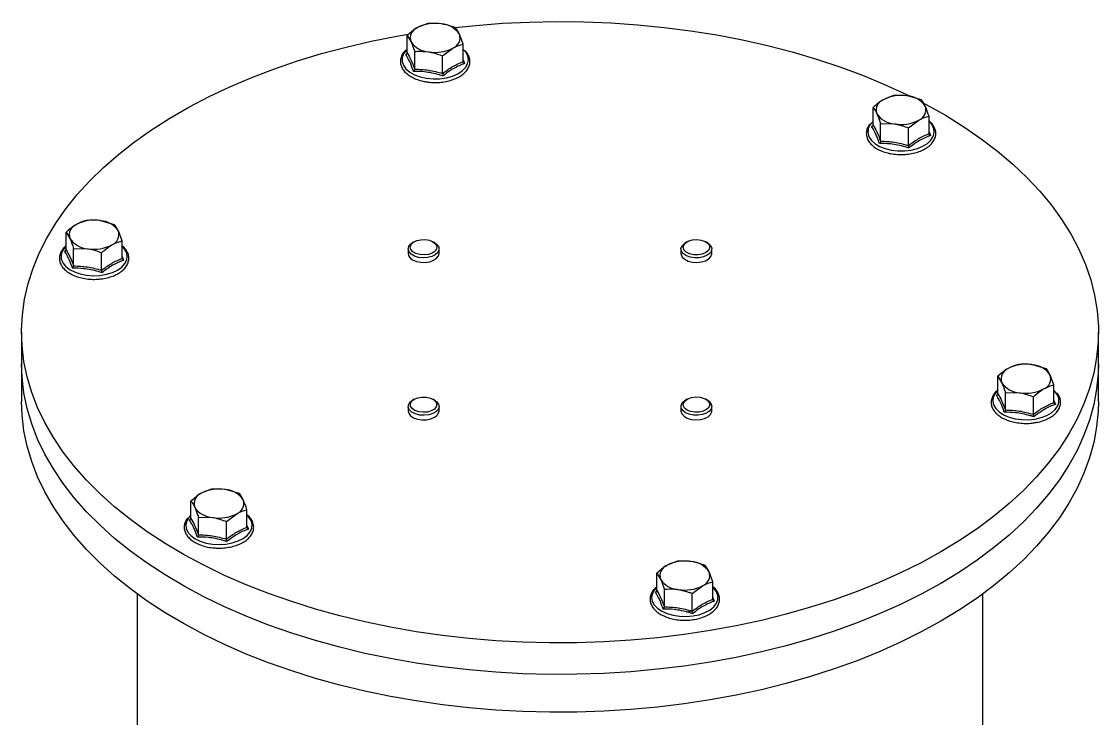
# Model space of a CAD drawing. Header units: millimetres. Extents: x 2 to 418, y 2 to 295.
# Drawn here: x 203.45 to 218.96, y 240.69 to 250.73 of the extents above; entities that cross this region are included whole.
import ezdxf

# ---------------------------------------------------------------- set-up
doc = ezdxf.new("R2010")
doc.units = ezdxf.units.MM

msp = doc.modelspace()

# ---------------------------------------------------------------- linework, layer by layer
at = {"color": 7, "linetype": 'Continuous', "lineweight": 25}
for p, q in [((209.2992, 250.6956), (209.1518, 250.6368)), ((209.0044, 250.5254), (209.0584, 250.4354)), ((209.0044, 250.2721), (209.0044, 250.5254)), ((209.8099, 250.4007), (209.756, 250.5433)), ((208.9826, 250.2519), (209.0034, 250.2676)), ((209.1123, 250.0396), (209.1123, 250.2928)), ((209.5151, 250.2305), (209.6625, 250.342)), ((209.8099, 250.1475), (209.8099, 250.4007)), ((209.5151, 249.9773), (209.5151, 250.2305)), ((209.2714, 249.858), (209.2813, 249.856)), ((216.0071, 249.658), (215.8596, 249.5992)), ((216.4098, 249.5957), (216.2084, 249.6532)), ((215.7122, 249.2345), (215.7122, 249.4878)), ((216.5178, 249.1099), (216.5178, 249.3632)), ((215.6904, 249.2143), (215.7112, 249.23)), ((215.8201, 249.2552), (216.0215, 249.2504)), ((215.8201, 249.002), (215.8201, 249.2552)), ((216.2229, 249.1929), (216.3703, 249.3044)), ((216.2229, 248.9397), (216.2229, 249.1929)), ((204.7915, 247.7985), (204.5902, 247.856)), ((204.0939, 247.6906), (204.1479, 247.6007)), ((204.0939, 247.4374), (204.0939, 247.6906)), ((204.8995, 247.566), (204.8455, 247.7086)), ((204.8995, 247.3128), (204.8995, 247.566)), ((209.105, 247.5524), (209.0832, 247.5398)), ((209.3975, 247.5398), (209.3757, 247.5524)), ((213.0333, 247.5524), (213.0115, 247.5398)), ((213.3259, 247.5398), (213.3041, 247.5524)), ((204.0721, 247.4171), (204.0929, 247.4329)), ((204.2019, 247.4581), (204.4032, 247.4533)), ((204.2019, 247.2049), (204.2019, 247.4581)), ((204.6046, 247.1426), (204.6046, 247.3958)), ((209.0181, 247.4491), (209.0181, 247.3835)), ((209.4626, 247.3835), (209.4626, 247.4491)), ((212.9465, 247.4491), (212.9465, 247.3835)), ((213.3909, 247.3835), (213.3909, 247.4491)), ((203.4517, 246.2496), (203.4517, 245.796)), ((218.9573, 245.796), (218.9573, 246.2496)), ((203.4517, 245.796), (203.4517, 245.2516)), ((218.2072, 245.7233), (218.0058, 245.7808)), ((218.9573, 245.2516), (218.9573, 245.796)), ((217.5096, 245.6154), (217.5635, 245.5255)), ((217.5096, 245.3622), (217.5096, 245.6154)), ((218.3151, 245.4908), (218.2611, 245.6334)), ((218.3151, 245.2376), (218.3151, 245.4908)), ((217.4878, 245.3419), (217.5086, 245.3577)), ((217.6175, 245.3829), (217.8189, 245.3781)), ((217.6175, 245.1297), (217.6175, 245.3829)), ((218.0203, 245.0674), (218.0203, 245.3206)), ((209.0181, 245.1813), (209.0181, 245.1157)), ((209.105, 245.2846), (209.0832, 245.272)), ((209.3975, 245.272), (209.3757, 245.2846)), ((209.4626, 245.1157), (209.4626, 245.1813)), ((212.9465, 245.1813), (212.9465, 245.1157)), ((213.0333, 245.2846), (213.0115, 245.272)), ((213.3259, 245.272), (213.3041, 245.2846)), ((213.3909, 245.1157), (213.3909, 245.1813)), ((206.1861, 243.9885), (206.0387, 243.9297)), ((206.5889, 243.9262), (206.3875, 243.9837)), ((205.8913, 243.565), (205.8913, 243.8183)), ((205.8913, 243.6163), (205.8691, 243.5941)), ((206.402, 243.5234), (206.5494, 243.6349)), ((206.6968, 243.4404), (206.6968, 243.6937)), ((205.8695, 243.5448), (205.8903, 243.5605)), ((205.9992, 243.5857), (206.2006, 243.5809)), ((205.9992, 243.3325), (205.9992, 243.5857)), ((206.402, 243.2702), (206.402, 243.5234)), ((212.894, 242.9509), (212.7465, 242.8921)), ((212.5991, 242.7807), (212.6531, 242.6908)), ((212.5991, 242.5274), (212.5991, 242.7807)), ((213.4046, 242.6561), (213.3507, 242.7987)), ((212.5773, 242.5072), (212.5981, 242.523)), ((212.707, 242.2949), (212.707, 242.5482)), ((213.1098, 242.4859), (213.2572, 242.5973)), ((213.4046, 242.4028), (213.4046, 242.6561)), ((205.1184, 242.4791), (205.1184, 207.4552)), ((213.1098, 242.2326), (213.1098, 242.4859)), ((217.2906, 207.4639), (217.2906, 242.4791))]:
    msp.add_line(p, q, dxfattribs=at)
at = {"color": 8, "linetype": 'Continuous', "lineweight": 25}
for p, q in [((209.8099, 250.1746), (209.8317, 250.1205)), ((216.5178, 249.137), (216.5396, 249.0829)), ((204.8995, 247.3398), (204.9213, 247.2858)), ((218.3151, 245.2646), (218.3369, 245.2106)), ((206.6968, 243.4675), (206.7186, 243.4134)), ((213.4046, 242.4299), (213.4264, 242.3758))]:
    msp.add_line(p, q, dxfattribs=at)
at = {"color": 7, "linetype": 'Continuous', "lineweight": 25, "flags": 128}
for points in [[(209.6942, 250.6394), (209.9917, 250.6701), (210.378, 250.6997), (210.7663, 250.718), (211.1558, 250.7251), (211.5454, 250.7209), (211.9341, 250.7053), (212.321, 250.6785), (212.7051, 250.6406), (213.0853, 250.5915), (213.4609, 250.5314), (213.8307, 250.4606), (214.1939, 250.3791), (214.5495, 250.2872), (214.8967, 250.1851), (215.2345, 250.073), (215.5622, 249.9513), (215.8789, 249.8202), (216.1838, 249.6801), (216.2569, 249.6443)], [(216.6866, 243.0849), (216.4042, 242.9299), (216.1087, 242.7832), (215.8008, 242.6454), (215.4813, 242.5166), (215.151, 242.3973), (214.8107, 242.2877), (214.4614, 242.1881), (214.1037, 242.0987), (213.7388, 242.0199), (213.3675, 241.9517), (212.9907, 241.8944), (212.6094, 241.8481), (212.2245, 241.8129), (211.8371, 241.7889), (211.448, 241.7762), (211.0584, 241.7748), (210.6691, 241.7847), (210.2812, 241.8059), (209.8956, 241.8383), (209.5133, 241.8818), (209.1353, 241.9364), (208.7625, 242.0018), (208.3959, 242.078), (208.0364, 242.1648), (207.6848, 242.2618), (207.3422, 242.369), (207.0093, 242.4859), (206.6871, 242.6123), (206.3762, 242.7479), (206.0775, 242.8924), (205.7918, 243.0454), (205.5198, 243.2064), (205.2621, 243.3751), (205.0194, 243.5511), (204.7923, 243.734), (204.5815, 243.9231), (204.3874, 244.1182), (204.2105, 244.3186), (204.0512, 244.5239), (203.9101, 244.7336), (203.7873, 244.947), (203.6833, 245.1638), (203.5983, 245.3834), (203.5326, 245.6051), (203.4861, 245.8284), (203.4592, 246.0528), (203.4519, 246.2777), (203.4641, 246.5026), (203.4959, 246.7267), (203.5472, 246.9497), (203.6178, 247.171), (203.7076, 247.3899), (203.8163, 247.6059), (203.9437, 247.8184), (204.0894, 248.0271), (204.2531, 248.2312), (204.4343, 248.4303), (204.6327, 248.6239), (204.8476, 248.8116), (205.0786, 248.9927), (205.3251, 249.1669), (205.5864, 249.3338), (205.862, 249.4928), (206.151, 249.6437), (206.4528, 249.786), (206.7666, 249.9194), (207.0916, 250.0435), (207.427, 250.158), (207.7719, 250.2626), (208.1255, 250.3571), (208.4869, 250.4412), (208.8552, 250.5147), (209.0195, 250.5438)], [(216.4497, 249.5454), (216.476, 249.5313), (216.755, 249.3743), (217.02, 249.2094), (217.2702, 249.0369), (217.5052, 248.8575), (217.7242, 248.6714), (217.9267, 248.4793), (218.1123, 248.2815), (218.2804, 248.0785), (218.4307, 247.871), (218.5627, 247.6594), (218.6761, 247.4441), (218.7706, 247.2259), (218.846, 247.0052), (218.9021, 246.7826), (218.9388, 246.5587), (218.9559, 246.334), (218.9535, 246.109), (218.9314, 245.8844), (218.8899, 245.6608), (218.829, 245.4386), (218.7487, 245.2185), (218.6495, 245.001), (218.5314, 244.7866), (218.3948, 244.5759), (218.24, 244.3695), (218.0675, 244.1678), (217.8777, 243.9713), (217.6709, 243.7807), (217.4479, 243.5962), (217.2091, 243.4185), (216.9551, 243.2479), (216.6866, 243.0849)], [(215.7122, 249.2858), (215.7072, 249.2811), (215.6769, 249.2477)], [(209.3975, 247.5398), (209.4368, 247.509), (209.4587, 247.4729), (209.4612, 247.4347), (209.444, 247.3978), (209.4088, 247.3654), (209.3586, 247.3405), (209.2979, 247.3252), (209.232, 247.3209), (209.1669, 247.328), (209.1084, 247.3459), (209.0615, 247.3729), (209.0306, 247.4067), (209.0183, 247.4443), (209.0257, 247.4823), (209.0522, 247.5173), (209.0832, 247.5398)], [(209.3757, 247.5524), (209.4123, 247.5228), (209.4303, 247.4879), (209.4277, 247.4516), (209.4048, 247.4177), (209.364, 247.3899), (209.3099, 247.3713), (209.2482, 247.3638), (209.1857, 247.3683), (209.1291, 247.3843), (209.0846, 247.41), (209.0569, 247.4427), (209.0491, 247.4788), (209.062, 247.5144), (209.0943, 247.5456), (209.1424, 247.5692), (209.2011, 247.5824), (209.264, 247.5839), (209.3244, 247.5735), (209.3757, 247.5524)], [(213.3258, 247.3584), (213.2725, 247.3357), (213.21, 247.323), (213.1438, 247.3216), (213.0798, 247.3315), (213.0238, 247.3518), (212.9805, 247.3808), (212.9541, 247.4159), (212.9466, 247.4539), (212.959, 247.4914), (212.9899, 247.5253), (213.0115, 247.5398)], [(213.3041, 247.3961), (213.2528, 247.375), (213.1924, 247.3646), (213.1294, 247.3661), (213.0707, 247.3793), (213.0226, 247.4028), (212.9904, 247.4341), (212.9775, 247.4697), (212.9852, 247.5058), (213.0129, 247.5384), (213.0575, 247.5642), (213.1141, 247.5801), (213.1766, 247.5846), (213.2383, 247.5772), (213.2924, 247.5586), (213.3331, 247.5308), (213.356, 247.4969), (213.3587, 247.4606), (213.3407, 247.4257), (213.3041, 247.3961)], [(213.3259, 247.5398), (213.3371, 247.5328), (213.3724, 247.5004), (213.3895, 247.4634), (213.3871, 247.4252), (213.3652, 247.3891), (213.3258, 247.3584)], [(209.0832, 247.2928), (209.1365, 247.2701), (209.199, 247.2575), (209.2652, 247.256), (209.3292, 247.2659), (209.3853, 247.2863), (209.4285, 247.3153), (209.455, 247.3503), (209.4626, 247.3835)], [(212.9465, 247.3835), (212.9479, 247.3691), (212.965, 247.3322), (213.0003, 247.2998), (213.0505, 247.2749), (213.1112, 247.2596), (213.177, 247.2553), (213.2421, 247.2624), (213.3007, 247.2803), (213.3475, 247.3073), (213.3785, 247.3411), (213.3908, 247.3787), (213.3909, 247.3835)], [(216.6866, 242.6313), (216.4042, 242.4762), (216.1087, 242.3296), (215.8008, 242.1917), (215.4813, 242.063), (215.151, 241.9436), (214.8107, 241.834), (214.4614, 241.7344), (214.1037, 241.6451), (213.7388, 241.5663), (213.3675, 241.4981), (212.9907, 241.4408), (212.6094, 241.3945), (212.2245, 241.3593), (211.8371, 241.3353), (211.448, 241.3226), (211.0584, 241.3212), (210.6691, 241.3311), (210.2812, 241.3522), (209.8956, 241.3846), (209.5133, 241.4282), (209.1353, 241.4827), (208.7625, 241.5482), (208.3959, 241.6244), (208.0364, 241.7111), (207.6848, 241.8082), (207.3422, 241.9153), (207.0093, 242.0323), (206.6871, 242.1587), (206.3762, 242.2943), (206.0775, 242.4388), (205.7918, 242.5917), (205.5198, 242.7528), (205.2621, 242.9215), (205.0194, 243.0975), (204.7923, 243.2803), (204.5815, 243.4695), (204.3874, 243.6645), (204.2105, 243.865), (204.0512, 244.0703), (203.9101, 244.2799), (203.7873, 244.4934), (203.6833, 244.7102), (203.5983, 244.9297), (203.5326, 245.1514), (203.4861, 245.3748), (203.4592, 245.5992), (203.4517, 245.796)], [(216.6866, 242.6313), (216.4042, 242.4762), (216.1087, 242.3296), (215.8008, 242.1917), (215.4813, 242.063), (215.151, 241.9436), (214.8107, 241.834), (214.4614, 241.7344), (214.1037, 241.6451), (213.7388, 241.5663), (213.3675, 241.4981), (212.9907, 241.4408), (212.6094, 241.3945), (212.2245, 241.3593), (211.8371, 241.3353), (211.448, 241.3226), (211.0584, 241.3212), (210.6691, 241.3311), (210.2812, 241.3522), (209.8956, 241.3846), (209.5133, 241.4282), (209.1353, 241.4827), (208.7625, 241.5482), (208.3959, 241.6244), (208.0364, 241.7111), (207.6848, 241.8082), (207.3422, 241.9153), (207.0093, 242.0323), (206.6871, 242.1587), (206.3762, 242.2943), (206.0775, 242.4388), (205.7918, 242.5917), (205.5198, 242.7528), (205.2621, 242.9215), (205.0194, 243.0975), (204.7923, 243.2803), (204.5815, 243.4695), (204.3874, 243.6645), (204.2105, 243.865), (204.0512, 244.0703), (203.9101, 244.2799), (203.7873, 244.4934), (203.6833, 244.7102), (203.5983, 244.9297), (203.5326, 245.1514), (203.4861, 245.3748), (203.4592, 245.5992), (203.4517, 245.796)], [(218.9573, 245.796), (218.9535, 245.6554), (218.9314, 245.4308), (218.8899, 245.2071), (218.829, 244.985), (218.7487, 244.7648), (218.6495, 244.5473), (218.5314, 244.333), (218.3948, 244.1223), (218.24, 243.9158), (218.0675, 243.7141), (217.8777, 243.5177), (217.6709, 243.327), (217.4479, 243.1426), (217.2091, 242.9648), (216.9551, 242.7943), (216.6866, 242.6313)], [(218.9573, 245.796), (218.9535, 245.6554), (218.9314, 245.4308), (218.8899, 245.2071), (218.829, 244.985), (218.7487, 244.7648), (218.6495, 244.5473), (218.5314, 244.333), (218.3948, 244.1223), (218.24, 243.9158), (218.0675, 243.7141), (217.8777, 243.5177), (217.6709, 243.327), (217.4479, 243.1426), (217.2091, 242.9648), (216.9551, 242.7943), (216.6866, 242.6313)], [(209.105, 245.2846), (209.1563, 245.3057), (209.2167, 245.3161), (209.2796, 245.3146), (209.3383, 245.3014), (209.3864, 245.2778), (209.4187, 245.2466), (209.4316, 245.211), (209.4238, 245.1749), (209.3961, 245.1422), (209.3516, 245.1165), (209.295, 245.1005), (209.2324, 245.096), (209.1708, 245.1035), (209.1166, 245.1221), (209.0759, 245.1499), (209.053, 245.1838), (209.0504, 245.2201), (209.0684, 245.255), (209.105, 245.2846)], [(213.0334, 245.1283), (212.9967, 245.1579), (212.9788, 245.1928), (212.9814, 245.2291), (213.0043, 245.263), (213.045, 245.2908), (213.0991, 245.3094), (213.1608, 245.3168), (213.2233, 245.3123), (213.2799, 245.2964), (213.3245, 245.2706), (213.3522, 245.238), (213.36, 245.2019), (213.347, 245.1663), (213.3148, 245.135), (213.2667, 245.1115), (213.208, 245.0983), (213.145, 245.0968), (213.0846, 245.1072), (213.0334, 245.1283)], [(218.3363, 245.3923), (218.3243, 245.4048), (218.3151, 245.4135)], [(216.6866, 242.0869), (216.4042, 241.9319), (216.1087, 241.7853), (215.8008, 241.6474), (215.4813, 241.5186), (215.151, 241.3993), (214.8107, 241.2897), (214.4614, 241.1901), (214.1037, 241.1008), (213.7388, 241.0219), (213.3675, 240.9537), (212.9907, 240.8964), (212.6094, 240.8501), (212.2245, 240.8149), (211.8371, 240.7909), (211.448, 240.7782), (211.0584, 240.7768), (210.6691, 240.7867), (210.2812, 240.8079), (209.8956, 240.8403), (209.5133, 240.8838), (209.1353, 240.9384), (208.7625, 241.0038), (208.3959, 241.08), (208.0364, 241.1668), (207.6848, 241.2638), (207.3422, 241.371), (207.0093, 241.4879), (206.6871, 241.6143), (206.3762, 241.75), (206.0775, 241.8944), (205.7918, 242.0474), (205.5198, 242.2084), (205.2621, 242.3772), (205.0194, 242.5531), (204.7923, 242.736), (204.5815, 242.9251), (204.3874, 243.1202), (204.2105, 243.3206), (204.0512, 243.5259), (203.9101, 243.7356), (203.7873, 243.9491), (203.6833, 244.1658), (203.5983, 244.3854), (203.5326, 244.6071), (203.4861, 244.8304), (203.4592, 245.0548), (203.4517, 245.2516)], [(209.3975, 245.272), (209.4285, 245.2495), (209.455, 245.2145), (209.4624, 245.1765), (209.4501, 245.1389), (209.4191, 245.1051), (209.3723, 245.0781), (209.3137, 245.0602), (209.2486, 245.0531), (209.1828, 245.0574), (209.1221, 245.0727), (209.0719, 245.0976), (209.0367, 245.13), (209.0195, 245.1669), (209.022, 245.2051), (209.0439, 245.2412), (209.0832, 245.272), (209.0832, 245.272)], [(213.0116, 245.0906), (212.9722, 245.1213), (212.9504, 245.1574), (212.9479, 245.1956), (212.965, 245.2326), (213.0003, 245.265), (213.0115, 245.272)], [(213.3259, 245.272), (213.3475, 245.2575), (213.3785, 245.2236), (213.3908, 245.1861), (213.3834, 245.1481), (213.3569, 245.113), (213.3137, 245.084), (213.2576, 245.0637), (213.1936, 245.0538), (213.1274, 245.0552), (213.0649, 245.0679), (213.0116, 245.0906)], [(218.9573, 245.2516), (218.9535, 245.111), (218.9314, 244.8864), (218.8899, 244.6628), (218.829, 244.4406), (218.7487, 244.2205), (218.6495, 244.003), (218.5314, 243.7886), (218.3948, 243.5779), (218.24, 243.3715), (218.0675, 243.1698), (217.8777, 242.9734), (217.6709, 242.7827), (217.4479, 242.5982), (217.2091, 242.4205), (216.9551, 242.2499), (216.6866, 242.0869)], [(209.0181, 245.1157), (209.0257, 245.0825), (209.0522, 245.0475), (209.0954, 245.0185), (209.1515, 244.9981), (209.2155, 244.9882), (209.2816, 244.9897), (209.3442, 245.0023), (209.3975, 245.025)], [(212.9465, 245.1157), (212.9466, 245.1109), (212.959, 245.0733), (212.9899, 245.0395), (213.0367, 245.0125), (213.0953, 244.9946), (213.1604, 244.9875), (213.2262, 244.9918), (213.2869, 245.0071), (213.3371, 245.032), (213.3724, 245.0644), (213.3895, 245.1013), (213.3909, 245.1157)], [(213.1128, 242.2303), (213.0553, 242.2199), (213.0225, 242.2173)]]:
    msp.add_lwpolyline(points, dxfattribs=at)
at = {"color": 8, "linetype": 'Continuous', "lineweight": 25, "flags": 128}
for points in [[(209.0005, 250.3199), (208.9911, 250.3107), (208.9522, 250.2596), (208.932, 250.205), (208.9312, 250.1491), (208.9498, 250.0943), (208.9872, 250.0428), (209.0418, 249.9967), (209.1114, 249.9579), (209.193, 249.928), (209.2834, 249.9082)], [(209.2834, 249.9082), (209.3789, 249.8992), (209.4756, 249.9016), (209.5694, 249.9151), (209.6566, 249.9393), (209.7336, 249.9731), (209.7972, 250.0152), (209.8449, 250.0638), (209.8746, 250.1169), (209.8852, 250.1724), (209.8762, 250.228), (209.8481, 250.2814), (209.8122, 250.3213)], [(215.6532, 249.0657), (215.6876, 249.0135), (215.7394, 248.9664), (215.8067, 248.9262), (215.8865, 248.8947), (215.9757, 248.8731), (216.0706, 248.8624), (216.1674, 248.8628), (216.2619, 248.8745), (216.3505, 248.897), (216.4294, 248.9293), (216.4955, 248.9701), (216.546, 249.0177), (216.5788, 249.0702), (216.5926, 249.1255), (216.5869, 249.1812), (216.5619, 249.2352), (216.5185, 249.2851), (216.5178, 249.2858)], [(204.0939, 247.4887), (204.073, 247.4678), (204.0371, 247.4159), (204.02, 247.3609), (204.0225, 247.3051), (204.0443, 247.2507), (204.0847, 247.2), (204.142, 247.155), (204.2137, 247.1175), (204.2971, 247.0892), (204.3886, 247.0711), (204.4846, 247.0641), (204.581, 247.0683), (204.674, 247.0837), (204.7598, 247.1096), (204.8347, 247.1448)], [(204.8347, 247.1448), (204.8959, 247.1881), (204.9407, 247.2376), (204.9673, 247.2913), (204.9746, 247.347), (204.9624, 247.4024), (204.9311, 247.4552), (204.8995, 247.4887)], [(217.5096, 245.4135), (217.4684, 245.3672), (217.4418, 245.3135), (217.4344, 245.2578), (217.4466, 245.2024), (217.4779, 245.1496), (217.527, 245.1015), (217.5918, 245.06), (217.6698, 245.027), (217.7577, 245.0037), (217.8519, 244.991), (217.9486, 244.9896), (218.0439, 244.9995), (218.1337, 245.0202), (218.2144, 245.0509), (218.2828, 245.0904), (218.3361, 245.137), (218.372, 245.1889), (218.389, 245.2439), (218.3866, 245.2997), (218.3647, 245.3541), (218.3363, 245.3923)], [(205.8691, 243.5941), (205.8631, 243.5871), (205.8303, 243.5346), (205.8164, 243.4793), (205.8221, 243.4236), (205.8472, 243.3696), (205.8905, 243.3197), (205.9504, 243.2758), (206.0243, 243.2398), (206.1092, 243.2131), (206.2018, 243.1969), (206.2981, 243.1917), (206.3942, 243.1978), (206.4863, 243.215), (206.5705, 243.2425), (206.6433, 243.2792), (206.7019, 243.3236), (206.7438, 243.374), (206.7672, 243.4282), (206.7713, 243.484), (206.7558, 243.5391), (206.7558, 243.5391)], [(206.7558, 243.5391), (206.7215, 243.5913), (206.6968, 243.6163)], [(212.5991, 242.5787), (212.5642, 242.541), (212.5344, 242.4879), (212.5238, 242.4324), (212.5328, 242.3768), (212.561, 242.3234), (212.6072, 242.2743), (212.6696, 242.2316), (212.7456, 242.1971), (212.8321, 242.1721), (212.9255, 242.1576), (213.0221, 242.1543), (213.1178, 242.1623), (213.2088, 242.1813), (213.2913, 242.2104), (213.362, 242.2485), (213.4179, 242.2941), (213.4568, 242.3452), (213.4771, 242.3998), (213.4779, 242.4557), (213.4592, 242.5104), (213.4218, 242.5619), (213.4046, 242.5787)]]:
    msp.add_lwpolyline(points, dxfattribs=at)
at = {"color": 7, "linetype": 'Continuous', "lineweight": 25}
for centre, radius, start, end in [((209.208, 250.4883), 0.1588, 110.74208, 199.461), ((209.4066, 250.1445), 0.5543, 80.2289, 117.35717), ((209.4809, 250.3617), 0.3297, 33.43888, 86.5665), ((209.3334, 250.6171), 0.3297, 213.43888, 266.5665), ((209.6063, 250.4904), 0.1588, 290.74208, 19.461), ((209.4078, 250.8343), 0.5543, 260.2289, 297.35717), ((216.1144, 249.1069), 0.5543, 80.2289, 117.35717), ((216.1887, 249.3241), 0.3297, 33.43888, 86.5665), ((215.9159, 249.4507), 0.1588, 110.74208, 199.461), ((216.3141, 249.4529), 0.1588, 290.74208, 19.461), ((216.0413, 249.5795), 0.3297, 213.43888, 266.5665), ((216.1156, 249.7967), 0.5543, 260.2289, 297.35717), ((204.2976, 247.6536), 0.1588, 110.74208, 199.461), ((204.4961, 247.3097), 0.5543, 80.2289, 117.35717), ((204.5704, 247.5269), 0.3297, 33.43888, 86.5665), ((204.6958, 247.6557), 0.1588, 290.74208, 19.461), ((204.423, 247.7823), 0.3297, 213.43888, 266.5665), ((204.4973, 247.9996), 0.5543, 260.2289, 297.35717), ((209.1266, 247.3927), 0.1089, 184.82564, 246.4945), ((217.9117, 245.2345), 0.5543, 80.2289, 117.35717), ((217.9861, 245.4518), 0.3297, 33.43888, 86.5665), ((217.7132, 245.5784), 0.1588, 110.74208, 199.461), ((218.1115, 245.5805), 0.1588, 290.74208, 19.461), ((217.8386, 245.7072), 0.3297, 213.43888, 266.5665), ((217.913, 245.9244), 0.5543, 260.2289, 297.35717), ((209.354, 245.1249), 0.1089, 293.5055, 355.17436), ((206.0949, 243.7812), 0.1588, 110.74208, 199.461), ((206.2934, 243.4374), 0.5543, 80.2289, 117.35717), ((206.3678, 243.6546), 0.3297, 33.43888, 86.5665), ((206.4932, 243.7834), 0.1588, 290.74208, 19.461), ((206.2203, 243.91), 0.3297, 213.43888, 266.5665), ((206.2947, 244.1272), 0.5543, 260.2289, 297.35717), ((212.8028, 242.7436), 0.1588, 110.74208, 199.461), ((213.0013, 242.3998), 0.5543, 80.2289, 117.35717), ((213.0756, 242.617), 0.3297, 33.43888, 86.5665), ((212.9282, 242.8724), 0.3297, 213.43888, 266.5665), ((213.201, 242.7458), 0.1588, 290.74208, 19.461), ((213.0025, 243.0896), 0.5543, 260.2289, 297.35717)]:
    msp.add_arc(centre, radius, start, end, dxfattribs=at)
at = {"color": 8, "linetype": 'Continuous', "lineweight": 25}
msp.add_arc((215.812, 249.1375), 0.1743, 140.80552, 204.3417, dxfattribs=at)
at = {"color": 7, "linetype": 'Continuous', "lineweight": 25}
for points, knots in [([(209.1518, 250.6368), (209.1483, 250.6347), (209.0985, 250.6056), (209.0498, 250.564), (209.0044, 250.5254)], [0, 0, 0, 0, 0.0702148, 1, 1, 1, 1]), ([(209.5006, 250.6907), (209.4477, 250.6957), (209.3795, 250.7021), (209.3139, 250.6968), (209.2992, 250.6956)], [0, 0, 0, 0, 0.7762867, 1, 1, 1, 1]), ([(209.702, 250.6333), (209.6517, 250.6517), (209.5853, 250.676), (209.5171, 250.6879), (209.5006, 250.6907)], [0, 0, 0, 0, 0.75814858, 1, 1, 1, 1]), ([(209.756, 250.5433), (209.7547, 250.5461), (209.7365, 250.585), (209.7186, 250.61), (209.702, 250.6333)], [0, 0, 0, 0, 0.0702148, 1, 1, 1, 1]), ([(209.0584, 250.4354), (209.0596, 250.4326), (209.0779, 250.393), (209.0957, 250.3411), (209.1123, 250.2928)], [0, 0, 0, 0, 0.07021477, 1, 1, 1, 1]), ([(208.9828, 250.3094), (208.9801, 250.3072), (208.9584, 250.2894), (208.9325, 250.2496), (208.9086, 250.192), (208.9049, 250.1324), (208.919, 250.0751), (208.9495, 250.0216), (208.9955, 249.9728), (209.0561, 249.9299), (209.1294, 249.8946), (209.2026, 249.8706), (209.252, 249.8615), (209.2714, 249.858)], [0, 0, 0, 0, 0.0152285, 0.1204015, 0.223703, 0.3238568, 0.4220147, 0.5203178, 0.6208977, 0.7239043, 0.8281275, 0.9324802, 1, 1, 1, 1]), ([(208.9826, 250.2519), (208.9827, 250.2519), (208.9858, 250.2524), (208.9918, 250.2541), (208.9987, 250.2586), (209.0034, 250.2648), (209.0041, 250.2697), (209.0044, 250.2721)], [0, 0, 0, 0, 0.0067129, 0.2676791, 0.5286892, 0.7638601, 1, 1, 1, 1]), ([(209.0044, 250.2721), (209.0221, 250.2417), (209.0581, 250.1798), (209.094, 250.0868), (209.1123, 250.0396)], [0, 0, 0, 0, 0.4922071, 1, 1, 1, 1]), ([(209.1123, 250.2928), (209.127, 250.294), (209.1926, 250.2994), (209.2608, 250.293), (209.3137, 250.288)], [0, 0, 0, 0, 0.2237133, 1, 1, 1, 1]), ([(209.3137, 250.288), (209.3302, 250.2852), (209.3983, 250.2733), (209.4647, 250.249), (209.5151, 250.2305)], [0, 0, 0, 0, 0.2418514, 1, 1, 1, 1]), ([(209.4099, 249.8471), (209.4143, 249.8469), (209.4497, 249.8453), (209.5165, 249.8524), (209.6062, 249.8689), (209.6891, 249.8962), (209.7625, 249.9323), (209.8237, 249.9768), (209.8701, 250.0284), (209.8995, 250.0853), (209.9101, 250.1446), (209.9026, 250.2032), (209.8767, 250.2577), (209.8518, 250.2938), (209.8322, 250.3096), (209.8307, 250.3108)], [0, 0, 0, 0, 0.0125449, 0.1027919, 0.1931492, 0.2837407, 0.3746966, 0.4660753, 0.5575585, 0.6479708, 0.7358797, 0.8214251, 0.9064494, 0.9929058, 1, 1, 1, 1]), ([(209.6625, 250.342), (209.666, 250.344), (209.7158, 250.3723), (209.7646, 250.3871), (209.8099, 250.4007)], [0, 0, 0, 0, 0.0702148, 1, 1, 1, 1]), ([(209.0964, 250.0068), (209.0918, 250.0196), (209.0689, 250.0838), (209.0311, 250.1742), (208.997, 250.2288), (208.9826, 250.2519)], [0, 0, 0, 0, 0.1257521, 0.6310579, 1, 1, 1, 1]), ([(209.5151, 249.9773), (209.5635, 250.0129), (209.6617, 250.0853), (209.76, 250.1266), (209.8099, 250.1475)], [0, 0, 0, 0, 0.4922071, 1, 1, 1, 1]), ([(209.8317, 250.1205), (209.8187, 250.1157), (209.7534, 250.0918), (209.6479, 250.0389), (209.5586, 249.9701), (209.5209, 249.9411)], [0, 0, 0, 0, 0.1257521, 0.6310579, 1, 1, 1, 1]), ([(209.8099, 250.1475), (209.8103, 250.145), (209.8109, 250.1398), (209.8157, 250.1323), (209.8226, 250.1256), (209.8285, 250.122), (209.8317, 250.1205), (209.8317, 250.1205)], [0, 0, 0, 0, 0.2361399, 0.4713108, 0.7323209, 0.9932871, 1, 1, 1, 1]), ([(209.1123, 250.0396), (209.1121, 250.037), (209.1116, 250.0317), (209.1081, 250.0228), (209.1031, 250.0143), (209.0987, 250.0091), (209.0964, 250.0068), (209.0964, 250.0068)], [0, 0, 0, 0, 0.2361399, 0.4713108, 0.7323209, 0.9932871, 1, 1, 1, 1]), ([(209.5209, 249.9411), (209.5034, 249.9465), (209.4152, 249.9737), (209.2718, 250.0038), (209.1484, 250.0059), (209.0964, 250.0068)], [0, 0, 0, 0, 0.1257521, 0.6310579, 1, 1, 1, 1]), ([(209.1123, 250.0396), (209.1784, 250.0371), (209.3126, 250.032), (209.4469, 249.9957), (209.5151, 249.9773)], [0, 0, 0, 0, 0.4922071, 1, 1, 1, 1]), ([(209.5151, 249.9773), (209.5152, 249.9746), (209.5153, 249.9692), (209.5166, 249.9596), (209.5185, 249.95), (209.5201, 249.9439), (209.5209, 249.9412), (209.5209, 249.9411)], [0, 0, 0, 0, 0.23613995, 0.47131079, 0.73232089, 0.99328712, 1, 1, 1, 1]), ([(209.2813, 249.856), (209.2973, 249.8537), (209.3395, 249.8478), (209.383, 249.8473), (209.4099, 249.8471)], [0, 0, 0, 0, 0.3800676, 1, 1, 1, 1]), ([(216.2084, 249.6532), (216.2037, 249.6539), (216.1357, 249.664), (216.069, 249.6609), (216.0071, 249.658)], [0, 0, 0, 0, 0.0702148, 1, 1, 1, 1]), ([(215.8596, 249.5992), (215.8561, 249.5972), (215.8064, 249.568), (215.7576, 249.5264), (215.7122, 249.4878)], [0, 0, 0, 0, 0.0702148, 1, 1, 1, 1]), ([(215.7122, 249.4878), (215.7161, 249.4828), (215.7337, 249.4604), (215.752, 249.4252), (215.7662, 249.3978)], [0, 0, 0, 0, 0.22371328, 1, 1, 1, 1]), ([(216.4638, 249.5058), (216.4496, 249.5331), (216.4313, 249.5683), (216.4138, 249.5907), (216.4098, 249.5957)], [0, 0, 0, 0, 0.7762867, 1, 1, 1, 1]), ([(216.5178, 249.3632), (216.5043, 249.4029), (216.4865, 249.4553), (216.4682, 249.4959), (216.4638, 249.5058)], [0, 0, 0, 0, 0.75814858, 1, 1, 1, 1]), ([(215.7662, 249.3978), (215.7706, 249.388), (215.7889, 249.3474), (215.8066, 249.295), (215.8201, 249.2552)], [0, 0, 0, 0, 0.2418514, 1, 1, 1, 1]), ([(216.3703, 249.3044), (216.3738, 249.3064), (216.4236, 249.3347), (216.4724, 249.3495), (216.5178, 249.3632)], [0, 0, 0, 0, 0.0702148, 1, 1, 1, 1]), ([(215.6676, 249.2467), (215.6653, 249.2443), (215.6466, 249.2254), (215.6269, 249.1841), (215.6121, 249.1254), (215.617, 249.0722), (215.6318, 249.0299), (215.6546, 248.9892), (215.6913, 248.946), (215.7488, 248.9015), (215.8194, 248.8643), (215.9006, 248.8356), (215.9893, 248.8166), (216.0824, 248.8077), (216.1765, 248.8093), (216.2685, 248.8214), (216.3553, 248.8434), (216.434, 248.875), (216.5018, 248.9154), (216.5561, 248.9635), (216.5945, 249.018), (216.6149, 249.0765), (216.6164, 249.1358), (216.6004, 249.1929), (216.5666, 249.2452), (216.5381, 249.2787), (216.5178, 249.2924), (216.5178, 249.2924)], [0, 0, 0, 0, 0.0064607, 0.0519347, 0.0962404, 0.1392676, 0.1692753, 0.193743, 0.2375927, 0.2822097, 0.3274927, 0.3729168, 0.4182663, 0.4635402, 0.5087865, 0.5540647, 0.5994244, 0.6449348, 0.6906505, 0.7365539, 0.7822634, 0.8270582, 0.8704777, 0.9131702, 0.9560371, 0.9999603, 1, 1, 1, 1]), ([(215.7122, 249.2345), (215.7119, 249.2321), (215.7112, 249.2272), (215.7065, 249.2211), (215.6996, 249.2165), (215.6936, 249.2148), (215.6905, 249.2143), (215.6904, 249.2143)], [0, 0, 0, 0, 0.23613995, 0.47131079, 0.73232089, 0.99328712, 1, 1, 1, 1]), ([(215.8042, 248.9692), (215.7996, 248.982), (215.7767, 249.0462), (215.7389, 249.1366), (215.7048, 249.1912), (215.6904, 249.2143)], [0, 0, 0, 0, 0.1257521, 0.6310579, 1, 1, 1, 1]), ([(215.7122, 249.2345), (215.7299, 249.2041), (215.7659, 249.1422), (215.8019, 249.0492), (215.8201, 249.002)], [0, 0, 0, 0, 0.4922071, 1, 1, 1, 1]), ([(216.0215, 249.2504), (216.0263, 249.2497), (216.0943, 249.2388), (216.1609, 249.215), (216.2229, 249.1929)], [0, 0, 0, 0, 0.07021477, 1, 1, 1, 1]), ([(216.2229, 248.9397), (216.2713, 248.9753), (216.3695, 249.0477), (216.4678, 249.089), (216.5178, 249.1099)], [0, 0, 0, 0, 0.4922071, 1, 1, 1, 1]), ([(216.5396, 249.0829), (216.5265, 249.0781), (216.4612, 249.0542), (216.3557, 249.0013), (216.2664, 248.9325), (216.2287, 248.9035)], [0, 0, 0, 0, 0.1257521, 0.6310579, 1, 1, 1, 1]), ([(216.5396, 249.0829), (216.5395, 249.083), (216.5363, 249.0844), (216.5304, 249.088), (216.5235, 249.0947), (216.5187, 249.1023), (216.5181, 249.1074), (216.5178, 249.1099)], [0, 0, 0, 0, 0.0067129, 0.2676791, 0.5286892, 0.7638601, 1, 1, 1, 1]), ([(215.8201, 249.002), (215.8199, 248.9994), (215.8194, 248.9941), (215.8159, 248.9852), (215.8109, 248.9767), (215.8065, 248.9715), (215.8042, 248.9692), (215.8042, 248.9692)], [0, 0, 0, 0, 0.2361399, 0.4713108, 0.7323209, 0.9932871, 1, 1, 1, 1]), ([(216.2287, 248.9035), (216.2112, 248.9089), (216.123, 248.9361), (215.9796, 248.9662), (215.8562, 248.9683), (215.8042, 248.9692)], [0, 0, 0, 0, 0.1257521, 0.6310579, 1, 1, 1, 1]), ([(215.8201, 249.002), (215.8862, 248.9995), (216.0204, 248.9944), (216.1547, 248.9581), (216.2229, 248.9397)], [0, 0, 0, 0, 0.4922071, 1, 1, 1, 1]), ([(216.2229, 248.9397), (216.223, 248.937), (216.2232, 248.9316), (216.2244, 248.922), (216.2263, 248.9124), (216.2279, 248.9064), (216.2287, 248.9036), (216.2287, 248.9035)], [0, 0, 0, 0, 0.23613995, 0.47131079, 0.73232089, 0.99328712, 1, 1, 1, 1]), ([(204.2414, 247.802), (204.2026, 247.7765), (204.1527, 247.7435), (204.1047, 247.7003), (204.0939, 247.6906)], [0, 0, 0, 0, 0.7762867, 1, 1, 1, 1]), ([(204.3888, 247.8608), (204.3519, 247.8502), (204.3033, 247.8362), (204.2534, 247.8087), (204.2414, 247.802)], [0, 0, 0, 0, 0.75814858, 1, 1, 1, 1]), ([(204.5902, 247.856), (204.5854, 247.8567), (204.5174, 247.8669), (204.4507, 247.8637), (204.3888, 247.8608)], [0, 0, 0, 0, 0.0702148, 1, 1, 1, 1]), ([(204.8455, 247.7086), (204.8442, 247.7113), (204.826, 247.7502), (204.8082, 247.7752), (204.7915, 247.7985)], [0, 0, 0, 0, 0.07021477, 1, 1, 1, 1]), ([(204.0939, 247.4951), (204.0765, 247.479), (204.0415, 247.4468), (204.0093, 247.3907), (203.9943, 247.3316), (203.9984, 247.2727), (204.0197, 247.2169), (204.0569, 247.1653), (204.1093, 247.1188), (204.1756, 247.0789), (204.2536, 247.0472), (204.3401, 247.0246), (204.4319, 247.0129), (204.5035, 247.0096), (204.5425, 247.0136), (204.5508, 247.0144)], [0, 0, 0, 0, 0.08296333, 0.16617891, 0.24732614, 0.32608673, 0.40402198, 0.48286909, 0.56379724, 0.64628921, 0.72933816, 0.8122981, 0.8951046, 0.97782599, 1, 1, 1, 1]), ([(204.1479, 247.6007), (204.1492, 247.5979), (204.1674, 247.5583), (204.1853, 247.5064), (204.2019, 247.4581)], [0, 0, 0, 0, 0.0702148, 1, 1, 1, 1]), ([(204.6046, 247.3958), (204.6154, 247.4055), (204.6634, 247.4487), (204.7133, 247.4816), (204.752, 247.5072)], [0, 0, 0, 0, 0.2237133, 1, 1, 1, 1]), ([(204.752, 247.5072), (204.7641, 247.5139), (204.814, 247.5414), (204.8626, 247.5554), (204.8995, 247.566)], [0, 0, 0, 0, 0.2418514, 1, 1, 1, 1]), ([(204.8434, 247.095), (204.855, 247.1022), (204.8889, 247.123), (204.935, 247.1635), (204.9745, 247.2175), (204.9959, 247.2759), (204.9985, 247.3352), (204.9835, 247.3925), (204.9507, 247.4451), (204.9218, 247.4795), (204.9006, 247.494), (204.8995, 247.4948)], [0, 0, 0, 0, 0.07179054, 0.20820987, 0.3444315, 0.47806536, 0.60760283, 0.73478035, 0.86232971, 0.99294343, 1, 1, 1, 1]), ([(204.0721, 247.4171), (204.0722, 247.4171), (204.0754, 247.4176), (204.0813, 247.4193), (204.0882, 247.4239), (204.093, 247.43), (204.0936, 247.4349), (204.0939, 247.4374)], [0, 0, 0, 0, 0.0067129, 0.2676791, 0.5286892, 0.7638601, 1, 1, 1, 1]), ([(204.1859, 247.172), (204.1813, 247.1848), (204.1585, 247.249), (204.1206, 247.3395), (204.0865, 247.3941), (204.0721, 247.4171)], [0, 0, 0, 0, 0.1257521, 0.6310579, 1, 1, 1, 1]), ([(204.0939, 247.4374), (204.1116, 247.4069), (204.1476, 247.3451), (204.1836, 247.2521), (204.2019, 247.2049)], [0, 0, 0, 0, 0.4922071, 1, 1, 1, 1]), ([(204.4032, 247.4533), (204.408, 247.4525), (204.476, 247.4416), (204.5427, 247.4179), (204.6046, 247.3958)], [0, 0, 0, 0, 0.0702148, 1, 1, 1, 1]), ([(204.1859, 247.172), (204.186, 247.1721), (204.1883, 247.1744), (204.1926, 247.1795), (204.1977, 247.1881), (204.2011, 247.1969), (204.2016, 247.2022), (204.2019, 247.2049)], [0, 0, 0, 0, 0.0067129, 0.2676791, 0.5286892, 0.7638601, 1, 1, 1, 1]), ([(204.6105, 247.1063), (204.5929, 247.1118), (204.5047, 247.1389), (204.3613, 247.169), (204.238, 247.1711), (204.1859, 247.172)], [0, 0, 0, 0, 0.1257521, 0.6310579, 1, 1, 1, 1]), ([(204.2019, 247.2049), (204.2679, 247.2023), (204.4022, 247.1972), (204.5364, 247.161), (204.6046, 247.1426)], [0, 0, 0, 0, 0.4922071, 1, 1, 1, 1]), ([(204.6046, 247.1426), (204.653, 247.1782), (204.7513, 247.2505), (204.8496, 247.2918), (204.8995, 247.3128)], [0, 0, 0, 0, 0.4922071, 1, 1, 1, 1]), ([(204.9213, 247.2858), (204.9083, 247.281), (204.8429, 247.257), (204.7374, 247.2041), (204.6481, 247.1354), (204.6105, 247.1063)], [0, 0, 0, 0, 0.1257521, 0.6310579, 1, 1, 1, 1]), ([(204.8995, 247.3128), (204.8998, 247.3102), (204.9004, 247.3051), (204.9052, 247.2975), (204.9121, 247.2908), (204.918, 247.2873), (204.9212, 247.2858), (204.9213, 247.2858)], [0, 0, 0, 0, 0.2361399, 0.4713108, 0.7323209, 0.9932871, 1, 1, 1, 1]), ([(204.5508, 247.0144), (204.5735, 247.0161), (204.6274, 247.0199), (204.708, 247.0379), (204.7838, 247.0635), (204.8254, 247.0855), (204.8434, 247.095)], [0, 0, 0, 0, 0.2089496, 0.4947827, 0.7814196, 1, 1, 1, 1]), ([(204.6046, 247.1426), (204.6047, 247.1399), (204.6049, 247.1345), (204.6062, 247.1249), (204.608, 247.1153), (204.6096, 247.1092), (204.6104, 247.1064), (204.6105, 247.1063)], [0, 0, 0, 0, 0.2361399, 0.4713108, 0.7323209, 0.9932871, 1, 1, 1, 1]), ([(217.8044, 245.7856), (217.7937, 245.7829), (217.7457, 245.7707), (217.6957, 245.746), (217.657, 245.7269)], [0, 0, 0, 0, 0.2237133, 1, 1, 1, 1]), ([(218.0058, 245.7808), (218.001, 245.7815), (217.933, 245.7917), (217.8664, 245.7885), (217.8044, 245.7856)], [0, 0, 0, 0, 0.0702148, 1, 1, 1, 1]), ([(217.657, 245.7269), (217.6449, 245.7196), (217.595, 245.6895), (217.5464, 245.6474), (217.5096, 245.6154)], [0, 0, 0, 0, 0.2418514, 1, 1, 1, 1]), ([(218.2611, 245.6334), (218.2599, 245.6361), (218.2416, 245.675), (218.2238, 245.7001), (218.2072, 245.7233)], [0, 0, 0, 0, 0.07021477, 1, 1, 1, 1]), ([(217.5635, 245.5255), (217.5648, 245.5227), (217.583, 245.4831), (217.6009, 245.4312), (217.6175, 245.3829)], [0, 0, 0, 0, 0.07021477, 1, 1, 1, 1]), ([(218.1677, 245.432), (218.2064, 245.4512), (218.2563, 245.4759), (218.3044, 245.4881), (218.3151, 245.4908)], [0, 0, 0, 0, 0.77628672, 1, 1, 1, 1]), ([(217.5096, 245.4178), (217.4981, 245.4084), (217.4675, 245.3836), (217.435, 245.3359), (217.413, 245.2778), (217.4105, 245.2184), (217.4258, 245.1612), (217.4574, 245.108), (217.5045, 245.0596), (217.566, 245.0172), (217.6401, 244.9824), (217.724, 244.9565), (217.8144, 244.9404), (217.9078, 244.9352), (217.9815, 244.9373), (218.0213, 244.9444), (218.0312, 244.9462)], [0, 0, 0, 0, 0.0478139, 0.1269952, 0.2046723, 0.2799682, 0.3538924, 0.4280328, 0.5039544, 0.5816572, 0.6602087, 0.7388195, 0.8172847, 0.8956392, 0.973977, 1, 1, 1, 1]), ([(217.5096, 245.3622), (217.5092, 245.3597), (217.5086, 245.3548), (217.5038, 245.3487), (217.4969, 245.3442), (217.491, 245.3424), (217.4878, 245.3419), (217.4878, 245.3419)], [0, 0, 0, 0, 0.2361399, 0.4713108, 0.7323209, 0.9932871, 1, 1, 1, 1]), ([(217.6015, 245.0968), (217.597, 245.1096), (217.5741, 245.1738), (217.5363, 245.2643), (217.5022, 245.3189), (217.4878, 245.3419)], [0, 0, 0, 0, 0.1257521, 0.6310579, 1, 1, 1, 1]), ([(217.5096, 245.3622), (217.5273, 245.3317), (217.5632, 245.2699), (217.5992, 245.1769), (217.6175, 245.1297)], [0, 0, 0, 0, 0.4922071, 1, 1, 1, 1]), ([(217.8189, 245.3781), (217.8237, 245.3773), (217.8917, 245.3664), (217.9583, 245.3427), (218.0203, 245.3206)], [0, 0, 0, 0, 0.0702148, 1, 1, 1, 1]), ([(218.0203, 245.3206), (218.0571, 245.3525), (218.1057, 245.3947), (218.1556, 245.4248), (218.1677, 245.432)], [0, 0, 0, 0, 0.7581486, 1, 1, 1, 1]), ([(218.0312, 244.9462), (218.0515, 244.9492), (218.1023, 244.9566), (218.1772, 244.9799), (218.253, 245.0139), (218.317, 245.0568), (218.3668, 245.1069), (218.3999, 245.1629), (218.4147, 245.2221), (218.4104, 245.2808), (218.3918, 245.3333), (218.3682, 245.3632), (218.3576, 245.3765)], [0, 0, 0, 0, 0.0715705, 0.1789313, 0.2866943, 0.3949593, 0.5035177, 0.6111661, 0.7161388, 0.8180241, 0.9188418, 1, 1, 1, 1]), ([(218.0203, 245.0674), (218.0686, 245.103), (218.1669, 245.1754), (218.2652, 245.2166), (218.3151, 245.2376)], [0, 0, 0, 0, 0.4922071, 1, 1, 1, 1]), ([(218.3369, 245.2106), (218.3239, 245.2058), (218.2586, 245.1818), (218.153, 245.1289), (218.0638, 245.0602), (218.0261, 245.0312)], [0, 0, 0, 0, 0.1257521, 0.6310579, 1, 1, 1, 1]), ([(218.3369, 245.2106), (218.3368, 245.2106), (218.3337, 245.2121), (218.3277, 245.2157), (218.3208, 245.2223), (218.3161, 245.2299), (218.3154, 245.235), (218.3151, 245.2376)], [0, 0, 0, 0, 0.0067129, 0.2676791, 0.5286892, 0.7638601, 1, 1, 1, 1]), ([(217.6175, 245.1297), (217.6173, 245.127), (217.6168, 245.1217), (217.6133, 245.1129), (217.6082, 245.1044), (217.6039, 245.0992), (217.6016, 245.0969), (217.6015, 245.0968)], [0, 0, 0, 0, 0.2361399, 0.4713108, 0.7323209, 0.9932871, 1, 1, 1, 1]), ([(218.0261, 245.0312), (218.0085, 245.0366), (217.9203, 245.0638), (217.777, 245.0938), (217.6536, 245.0959), (217.6015, 245.0968)], [0, 0, 0, 0, 0.1257521, 0.6310579, 1, 1, 1, 1]), ([(217.6175, 245.1297), (217.6836, 245.1272), (217.8178, 245.122), (217.9521, 245.0858), (218.0203, 245.0674)], [0, 0, 0, 0, 0.4922071, 1, 1, 1, 1]), ([(218.0261, 245.0312), (218.0261, 245.0312), (218.0252, 245.034), (218.0236, 245.0401), (218.0218, 245.0497), (218.0205, 245.0593), (218.0203, 245.0647), (218.0203, 245.0674)], [0, 0, 0, 0, 0.0067129, 0.2676791, 0.5286892, 0.7638601, 1, 1, 1, 1]), ([(206.0387, 243.9297), (206.0352, 243.9277), (205.9854, 243.8985), (205.9366, 243.8569), (205.8913, 243.8183)], [0, 0, 0, 0, 0.0702148, 1, 1, 1, 1]), ([(206.3875, 243.9837), (206.3827, 243.9844), (206.3147, 243.9945), (206.2481, 243.9914), (206.1861, 243.9885)], [0, 0, 0, 0, 0.0702148, 1, 1, 1, 1]), ([(206.6429, 243.8363), (206.6384, 243.8454), (206.6202, 243.8835), (206.6024, 243.9078), (206.5889, 243.9262)], [0, 0, 0, 0, 0.2418514, 1, 1, 1, 1]), ([(205.8913, 243.8183), (205.9048, 243.7999), (205.9226, 243.7756), (205.9408, 243.7375), (205.9452, 243.7283)], [0, 0, 0, 0, 0.7581486, 1, 1, 1, 1]), ([(206.6968, 243.6937), (206.6929, 243.7056), (206.6753, 243.759), (206.657, 243.8025), (206.6429, 243.8363)], [0, 0, 0, 0, 0.22371328, 1, 1, 1, 1]), ([(205.9452, 243.7283), (205.9594, 243.6946), (205.9777, 243.6511), (205.9953, 243.5977), (205.9992, 243.5857)], [0, 0, 0, 0, 0.7762867, 1, 1, 1, 1]), ([(206.5494, 243.6349), (206.5529, 243.6369), (206.6027, 243.6652), (206.6515, 243.68), (206.6968, 243.6937)], [0, 0, 0, 0, 0.0702148, 1, 1, 1, 1]), ([(206.7751, 243.5258), (206.7697, 243.536), (206.7546, 243.5644), (206.7289, 243.597), (206.7033, 243.6161), (206.6968, 243.6209)], [0, 0, 0, 0, 0.2946095, 0.822593, 1, 1, 1, 1]), ([(205.8478, 243.578), (205.8368, 243.5638), (205.8121, 243.5321), (205.7945, 243.4771), (205.7925, 243.4179), (205.8089, 243.3609), (205.8415, 243.3079), (205.8894, 243.2598), (205.9518, 243.2178), (206.0265, 243.1834), (206.1108, 243.1583), (206.1942, 243.1432), (206.2492, 243.1414), (206.273, 243.1405)], [0, 0, 0, 0, 0.0777897, 0.1731541, 0.2655905, 0.3564793, 0.4477393, 0.5412479, 0.6368948, 0.7335183, 0.8301786, 0.9266584, 1, 1, 1, 1]), ([(205.8695, 243.5448), (205.8696, 243.5448), (205.8727, 243.5453), (205.8787, 243.547), (205.8855, 243.5515), (205.8903, 243.5577), (205.891, 243.5626), (205.8913, 243.565)], [0, 0, 0, 0, 0.0067129, 0.2676791, 0.5286892, 0.7638601, 1, 1, 1, 1]), ([(205.9832, 243.2997), (205.9787, 243.3125), (205.9558, 243.3767), (205.918, 243.4671), (205.8839, 243.5217), (205.8695, 243.5448)], [0, 0, 0, 0, 0.1257521, 0.6310579, 1, 1, 1, 1]), ([(205.8913, 243.565), (205.909, 243.5346), (205.945, 243.4727), (205.9809, 243.3797), (205.9992, 243.3325)], [0, 0, 0, 0, 0.4922071, 1, 1, 1, 1]), ([(206.2006, 243.5809), (206.2054, 243.5802), (206.2734, 243.5693), (206.34, 243.5455), (206.402, 243.5234)], [0, 0, 0, 0, 0.0702148, 1, 1, 1, 1]), ([(206.273, 243.1405), (206.2804, 243.1401), (206.3189, 243.1376), (206.389, 243.1435), (206.4795, 243.1585), (206.5637, 243.1843), (206.6387, 243.219), (206.702, 243.2623), (206.7509, 243.3129), (206.7831, 243.3691), (206.7965, 243.4283), (206.7926, 243.4815), (206.7802, 243.5129), (206.7751, 243.5258)], [0, 0, 0, 0, 0.0241851, 0.1254528, 0.2268279, 0.3284415, 0.4304437, 0.5329219, 0.6356385, 0.7374044, 0.8365557, 0.9328461, 1, 1, 1, 1]), ([(206.402, 243.2702), (206.4503, 243.3058), (206.5486, 243.3782), (206.6469, 243.4195), (206.6968, 243.4404)], [0, 0, 0, 0, 0.4922071, 1, 1, 1, 1]), ([(206.6968, 243.4404), (206.6971, 243.4379), (206.6978, 243.4328), (206.7026, 243.4252), (206.7095, 243.4185), (206.7154, 243.4149), (206.7185, 243.4135), (206.7186, 243.4134)], [0, 0, 0, 0, 0.2361399, 0.4713108, 0.7323209, 0.9932871, 1, 1, 1, 1]), ([(205.9832, 243.2997), (205.9833, 243.2997), (205.9856, 243.302), (205.99, 243.3072), (205.995, 243.3157), (205.9985, 243.3246), (205.999, 243.3299), (205.9992, 243.3325)], [0, 0, 0, 0, 0.0067129, 0.2676791, 0.5286892, 0.7638601, 1, 1, 1, 1]), ([(206.4078, 243.234), (206.3902, 243.2394), (206.3021, 243.2666), (206.1587, 243.2967), (206.0353, 243.2988), (205.9832, 243.2997)], [0, 0, 0, 0, 0.1257521, 0.6310579, 1, 1, 1, 1]), ([(205.9992, 243.3325), (206.0653, 243.33), (206.1995, 243.3249), (206.3338, 243.2886), (206.402, 243.2702)], [0, 0, 0, 0, 0.4922071, 1, 1, 1, 1]), ([(206.7186, 243.4134), (206.7056, 243.4086), (206.6403, 243.3847), (206.5348, 243.3318), (206.4455, 243.263), (206.4078, 243.234)], [0, 0, 0, 0, 0.1257521, 0.6310579, 1, 1, 1, 1]), ([(206.4078, 243.234), (206.4078, 243.2341), (206.407, 243.2369), (206.4054, 243.2429), (206.4035, 243.2525), (206.4022, 243.2621), (206.4021, 243.2675), (206.402, 243.2702)], [0, 0, 0, 0, 0.0067129, 0.2676791, 0.5286892, 0.7638601, 1, 1, 1, 1]), ([(212.7465, 242.8921), (212.743, 242.8901), (212.6933, 242.861), (212.6445, 242.8194), (212.5991, 242.7807)], [0, 0, 0, 0, 0.0702148, 1, 1, 1, 1]), ([(213.0953, 242.9461), (213.0789, 242.9483), (213.0107, 242.9575), (212.9443, 242.9537), (212.894, 242.9509)], [0, 0, 0, 0, 0.2418514, 1, 1, 1, 1]), ([(213.2967, 242.8886), (213.282, 242.8943), (213.2165, 242.92), (213.1483, 242.9347), (213.0953, 242.9461)], [0, 0, 0, 0, 0.22371328, 1, 1, 1, 1]), ([(213.3507, 242.7987), (213.3494, 242.8014), (213.3312, 242.8403), (213.3133, 242.8653), (213.2967, 242.8886)], [0, 0, 0, 0, 0.0702148, 1, 1, 1, 1]), ([(212.6531, 242.6908), (212.6543, 242.688), (212.6726, 242.6483), (212.6904, 242.5964), (212.707, 242.5482)], [0, 0, 0, 0, 0.0702148, 1, 1, 1, 1]), ([(212.5991, 242.5839), (212.5953, 242.5812), (212.5708, 242.5638), (212.5397, 242.5248), (212.5094, 242.4684), (212.4989, 242.4089), (212.5067, 242.3506), (212.5315, 242.2955), (212.572, 242.245), (212.6275, 242.1998), (212.6965, 242.1615), (212.7766, 242.1316), (212.8645, 242.1117), (212.9413, 242.1019), (212.9878, 242.1028), (213.003, 242.103)], [0, 0, 0, 0, 0.0163536, 0.1044895, 0.1915936, 0.2762861, 0.3587014, 0.4406148, 0.5239078, 0.6093918, 0.6962881, 0.7835631, 0.8707096, 0.9577033, 1, 1, 1, 1]), ([(212.5991, 242.5274), (212.5988, 242.525), (212.5981, 242.5201), (212.5934, 242.514), (212.5865, 242.5094), (212.5805, 242.5077), (212.5774, 242.5072), (212.5773, 242.5072)], [0, 0, 0, 0, 0.2361399, 0.4713108, 0.7323209, 0.9932871, 1, 1, 1, 1]), ([(212.6911, 242.2621), (212.6865, 242.2749), (212.6636, 242.3391), (212.6258, 242.4295), (212.5917, 242.4841), (212.5773, 242.5072)], [0, 0, 0, 0, 0.1257521, 0.6310579, 1, 1, 1, 1]), ([(212.5991, 242.5274), (212.6168, 242.497), (212.6528, 242.4351), (212.6888, 242.3421), (212.707, 242.2949)], [0, 0, 0, 0, 0.4922071, 1, 1, 1, 1]), ([(212.707, 242.5482), (212.7574, 242.551), (212.8238, 242.5548), (212.8919, 242.5456), (212.9084, 242.5433)], [0, 0, 0, 0, 0.7581486, 1, 1, 1, 1]), ([(212.9084, 242.5433), (212.9613, 242.5319), (213.0295, 242.5172), (213.0951, 242.4916), (213.1098, 242.4859)], [0, 0, 0, 0, 0.7762867, 1, 1, 1, 1]), ([(213.003, 242.103), (213.019, 242.1028), (213.0663, 242.1022), (213.1438, 242.1125), (213.2315, 242.1329), (213.3113, 242.1634), (213.3807, 242.2027), (213.4369, 242.2499), (213.4774, 242.3036), (213.5002, 242.3618), (213.5041, 242.4211), (213.4903, 242.4787), (213.4587, 242.5317), (213.4293, 242.5672), (213.407, 242.5827), (213.4046, 242.5844)], [0, 0, 0, 0, 0.0446989, 0.1318102, 0.2190612, 0.3065855, 0.3944957, 0.4827869, 0.5708536, 0.6573532, 0.7412171, 0.8234097, 0.905724, 0.9899446, 1, 1, 1, 1]), ([(213.2572, 242.5973), (213.2607, 242.5993), (213.3105, 242.6277), (213.3593, 242.6424), (213.4046, 242.6561)], [0, 0, 0, 0, 0.0702148, 1, 1, 1, 1]), ([(213.1098, 242.2326), (213.1582, 242.2682), (213.2564, 242.3406), (213.3547, 242.3819), (213.4046, 242.4028)], [0, 0, 0, 0, 0.4922071, 1, 1, 1, 1]), ([(213.4264, 242.3758), (213.4134, 242.3711), (213.3481, 242.3471), (213.2426, 242.2942), (213.1533, 242.2254), (213.1156, 242.1964)], [0, 0, 0, 0, 0.1257521, 0.6310579, 1, 1, 1, 1]), ([(213.4264, 242.3758), (213.4264, 242.3759), (213.4232, 242.3773), (213.4173, 242.3809), (213.4104, 242.3876), (213.4056, 242.3952), (213.405, 242.4003), (213.4046, 242.4028)], [0, 0, 0, 0, 0.00671288, 0.26767911, 0.52868921, 0.76386005, 1, 1, 1, 1]), ([(212.6911, 242.2621), (212.6911, 242.2621), (212.6934, 242.2644), (212.6978, 242.2696), (212.7028, 242.2781), (212.7063, 242.287), (212.7068, 242.2923), (212.707, 242.2949)], [0, 0, 0, 0, 0.0067129, 0.2676791, 0.5286892, 0.7638601, 1, 1, 1, 1]), ([(213.1156, 242.1964), (213.0981, 242.2018), (213.0099, 242.229), (212.8665, 242.2591), (212.7431, 242.2612), (212.6911, 242.2621)], [0, 0, 0, 0, 0.1257521, 0.6310579, 1, 1, 1, 1]), ([(212.707, 242.2949), (212.7731, 242.2924), (212.9073, 242.2873), (213.0416, 242.251), (213.1098, 242.2326)], [0, 0, 0, 0, 0.4922071, 1, 1, 1, 1]), ([(213.1156, 242.1964), (213.1156, 242.1965), (213.1148, 242.1993), (213.1132, 242.2054), (213.1113, 242.2149), (213.1101, 242.2245), (213.1099, 242.2299), (213.1098, 242.2326)], [0, 0, 0, 0, 0.0067129, 0.2676791, 0.5286892, 0.7638601, 1, 1, 1, 1])]:
    msp.add_open_spline(points, degree=3, knots=knots, dxfattribs=at)

doc.saveas('drawing.dxf')
